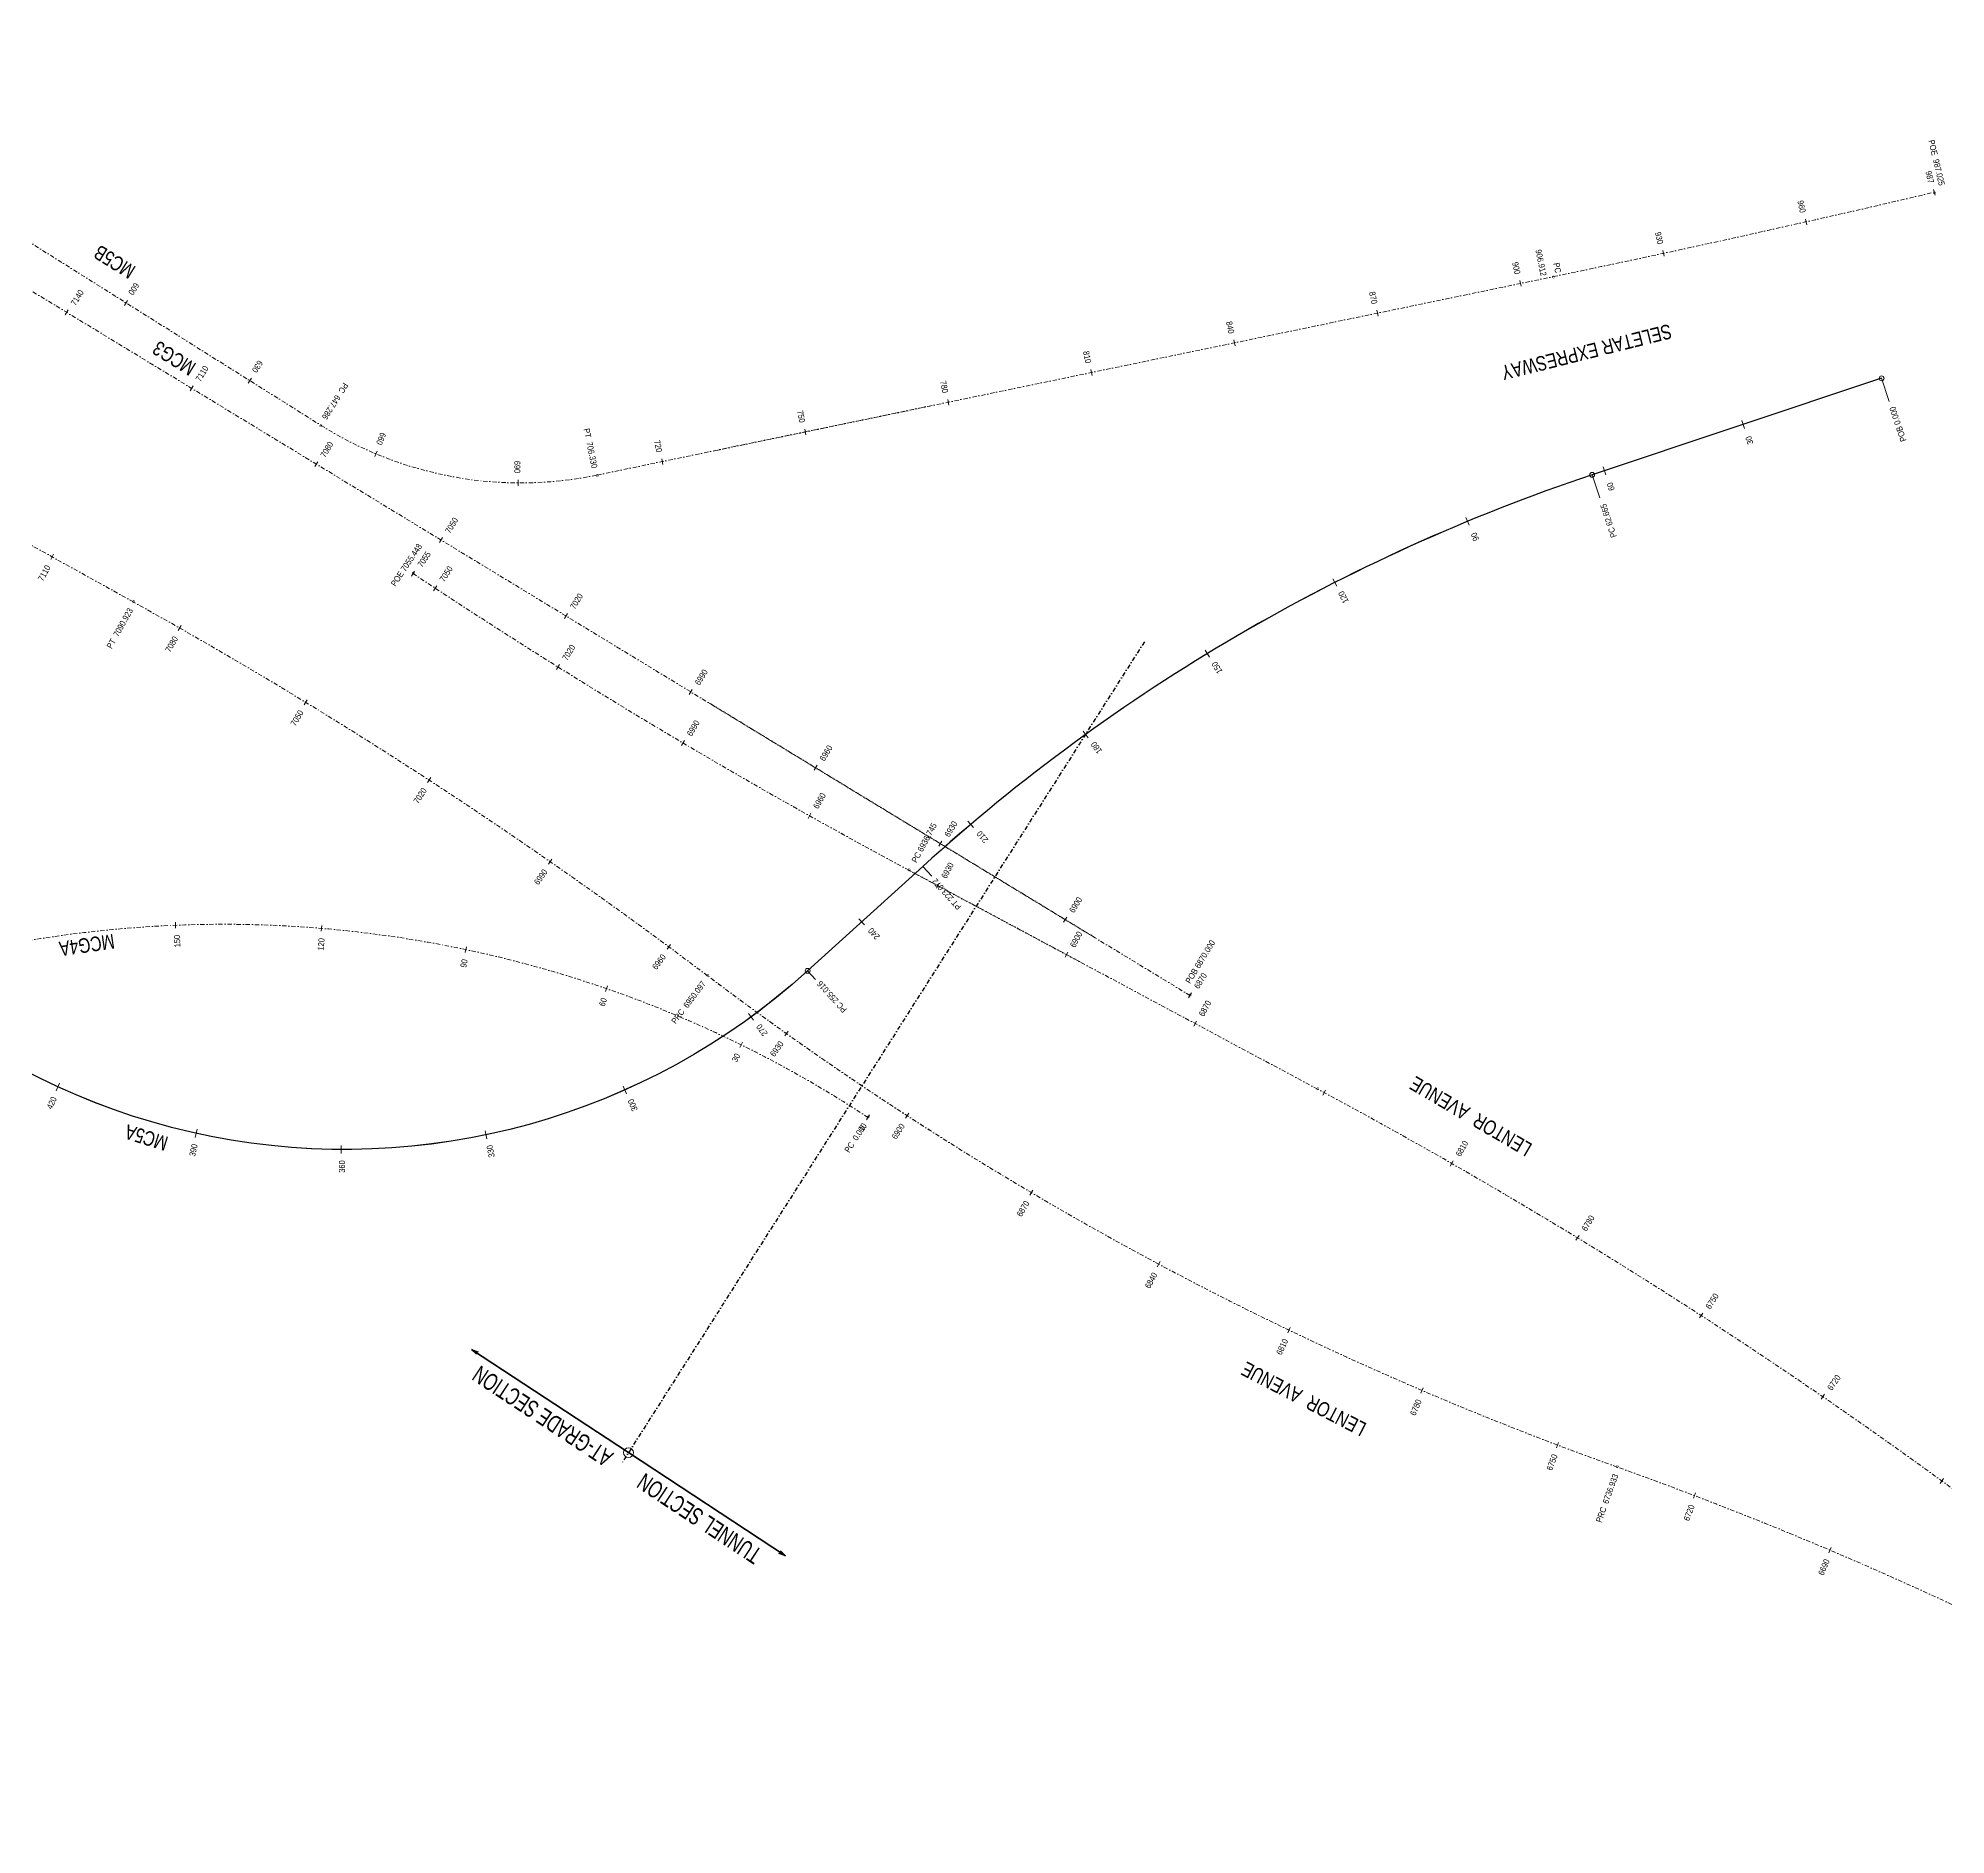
# Model space of a CAD drawing. Header units: metres. Extents: x 27146 to 29051, y 38350 to 42879.
# Drawn here: x 27955.7 to 28347.5, y 41550.2 to 41919.4 of the extents above; entities that cross this region are included whole.
import ezdxf
from ezdxf.enums import TextEntityAlignment as Align

# ---------------------------------------------------------------- set-up
doc = ezdxf.new("R2010")
doc.units = ezdxf.units.M
doc.header["$MEASUREMENT"] = 0
doc.linetypes.add('DGN Style 4', pattern=[1.772068, 0.885481, -0.44274, 0.001107, -0.44274])
for name, color, linetype, lineweight in [('C-_ANOT----_A1', 7, 'Continuous', 30), ('C-_ANOTSPNO_T-', 7, 'Continuous', 0), ('C-_MC5A----_01-_A1', 7, 'Continuous', 13), ('C-_MC5A----_01-_CH', 251, 'Continuous', 0), ('C-_MC5A----_E-', 40, 'Continuous', 30), ('C-_MC5B----_A', 7, 'Continuous', 0), ('C-_RAILCHNG_T1', 7, 'Continuous', 13), ('C-_ROADMALG_E-', 1, 'DGN Style 4', 13)]:
    doc.layers.add(name, color=color, linetype=linetype, lineweight=lineweight)
doc.styles.add('Style-WORKING', font='WORKING.shx')
doc.dimstyles.new('T1000_LaneWidth', dxfattribs={"dimtxt": 2, "dimasz": 1.4, "dimexe": 0.5, "dimexo": 1, "dimgap": 1, "dimtad": 0, "dimtih": 1, "dimtoh": 1, "dimdec": 1, "dimzin": 11, "dimdsep": 46, "dimtxsty": 'Style-WORKING', "dimblk": 'TerminatorOpen_0.4', "dimcen": 0.09, "dimse1": 1, "dimse2": 1, "dimclrd": 7, "dimclre": 7, "dimadec": 4, "dimazin": 3, "dimtfac": 1, "dimtdec": 1, "dimtmove": 0, "dimatfit": 3, "dimldrblk": 'TerminatorOpen_0.4', "dimfxl": 1, "dimfrac": 2, "dimtolj": 1, "dimtzin": 11, "dimlwd": 0, "dimlwe": 0, "dimarcsym": 0})

# ---------------------------------------------------------------- blocks, each defined once
blk = doc.blocks.new('TerminatorOpen_0.4')
at = {"color": 0, "linetype": 'ByBlock', "lineweight": -2}
for q in [(-1, 0.21), (-1, 0), (-1, -0.21)]:
    blk.add_line((0, 0), q, dxfattribs=at)

msp = doc.modelspace()

# ---------------------------------------------------------------- linework, layer by layer
at = {"layer": 'C-_ANOTSPNO_T-', "color": 7, "linetype": 'DGN Style 4', "lineweight": 30}
msp.add_line((28182.89, 41795.35), (28075.58, 41626.61), dxfattribs=at)
at = {"layer": 'C-_ANOTSPNO_T-', "color": 7, "lineweight": 13}
msp.add_circle((28076.95, 41628.77), 1.01, dxfattribs=at)
at = {"layer": 'C-_MC5A----_01-_A1', "linetype": 'Continuous', "flags": 128}
for points in [[(28137.39, 41749.2), (28139.22, 41747.18)], [(28113.73, 41727.74), (28115.35, 41725.96)]]:
    msp.add_lwpolyline(points, dxfattribs=at)
at = {"layer": 'C-_MC5A----_01-_CH', "linetype": 'Continuous', "flags": 128}
for points in [[(28306.1, 41839.17), (28305.56, 41840.79)], [(28277.64, 41829.68), (28277.11, 41831.29)], [(28249.57, 41819.29), (28248.92, 41820.86)], [(28222.39, 41806.77), (28221.62, 41808.29)], [(28196.26, 41792.19), (28195.37, 41793.64)], [(28171.33, 41775.62), (28170.34, 41777)], [(28147.77, 41757.17), (28146.67, 41758.47)], [(28125.43, 41737.2), (28124.28, 41738.46)], [(28102.62, 41717.59), (28101.62, 41718.96)], [(27959.42, 41703.12), (27960.13, 41704.66)], [(28076.56, 41702.5), (28075.86, 41704.05)], [(27987.99, 41693.54), (27988.35, 41695.2)], [(28017.92, 41690.2), (28017.93, 41691.9)], [(28047.89, 41693.23), (28047.54, 41694.89)]]:
    msp.add_lwpolyline(points, dxfattribs=at)
at = {"layer": 'C-_MC5A----_E-'}
for p, q in [((28334.29, 41849.48), (28274.85, 41829.64)), ((28137.39, 41749.2), (28113.73, 41727.74))]:
    msp.add_line(p, q, dxfattribs=at)
at = {"layer": 'C-_MC5A----_E-', "flags": 128}
msp.add_lwpolyline([(28334.29, 41849.48), (28274.85, 41829.64, 0.104038), (28137.39, 41749.2), (28113.73, 41727.74, -0.502884), (27890.9, 41771.78), (27865.03, 41826.21, 0.137919), (27787.67, 41914.78), (27751.47, 41938.44, -0.079171), (27611.11, 42065.79), (27561.63, 42127.48)], format="xyb", dxfattribs=at)
at = {"layer": 'C-_MC5A----_E-'}
msp.add_arc((28397.31, 41462.7), 386.84, 108.4563, 132.2146, dxfattribs=at)
at = {"layer": 'C-_MC5A----_E-', "extrusion": (0, 0, -1)}
msp.add_arc((-28018.68, 41832.52), 141.47, 227.7854, 334.5738, dxfattribs=at)
at = {"layer": 'C-_MC5B----_A', "linetype": 'Continuous', "flags": 128}
for points in [[(28344.98, 41888.28), (28345.26, 41887.11)], [(28344.98, 41888.28), (28345.26, 41887.11)], [(28318.66, 41882.2), (28318.92, 41881.03)], [(28289.37, 41875.74), (28289.62, 41874.56)], [(28260.02, 41869.55), (28260.26, 41868.38)], [(27974.1, 41865.49), (27973.46, 41864.47)], [(28230.64, 41863.45), (28230.89, 41862.28)], [(28201.27, 41857.36), (28201.51, 41856.18)], [(27999.5, 41849.52), (27998.86, 41848.51)], [(28171.89, 41851.26), (28172.14, 41850.08)], [(28142.52, 41845.16), (28142.77, 41843.99)], [(28113.15, 41839.06), (28113.39, 41837.89)], [(28113.15, 41839.06), (28113.39, 41837.89)], [(28025.32, 41834.52), (28024.85, 41833.41)], [(28083.77, 41832.97), (28084.02, 41831.79)], [(28054.3, 41828.59), (28054.29, 41827.39)]]:
    msp.add_lwpolyline(points, dxfattribs=at)
at = {"layer": 'C-_RAILCHNG_T1', "linetype": 'Continuous', "flags": 128}
for points in [[(27961.28, 41862.51), (27961.9, 41863.54)], [(28334.29, 41849.48), (28335.87, 41844.73)], [(27986.91, 41846.92), (27987.53, 41847.95)], [(28012.54, 41831.33), (28013.16, 41832.35)], [(28274.85, 41829.64), (28276.43, 41824.9)], [(28038.17, 41815.74), (28038.79, 41816.76)], [(27958.3, 41812.27), (27958.88, 41813.32)], [(28032.37, 41808.86), (28033.03, 41809.86)], [(28032.37, 41808.86), (28033.03, 41809.86)], [(28036.91, 41805.85), (28037.57, 41806.86)], [(28063.8, 41800.14), (28064.42, 41801.17)], [(27984.49, 41797.66), (27985.09, 41798.7)], [(28062.18, 41789.65), (28062.81, 41790.66)], [(28089.43, 41784.55), (28090.05, 41785.58)], [(28010.32, 41782.43), (28010.94, 41783.46)], [(28087.82, 41774.05), (28088.43, 41775.08)], [(28115.05, 41768.96), (28115.68, 41769.98)], [(28115.05, 41768.96), (28115.68, 41769.98)], [(28035.68, 41766.44), (28036.33, 41767.44)], [(28113.83, 41759.07), (28114.42, 41760.12)], [(28113.83, 41759.07), (28114.42, 41760.12)], [(28140.68, 41753.36), (28141.31, 41754.39)], [(28140.68, 41753.36), (28141.31, 41754.39)], [(28060.54, 41749.69), (28061.23, 41750.67)], [(28140.18, 41744.71), (28140.75, 41745.77)], [(28140.18, 41744.71), (28140.75, 41745.77)], [(28166.31, 41737.77), (28166.94, 41738.8)], [(28166.31, 41737.77), (28166.94, 41738.8)], [(27983.95, 41736.52), (27983.9, 41737.72)], [(28013.85, 41735.88), (28013.95, 41737.08)], [(28043.44, 41731.53), (28043.69, 41732.7)], [(28084.9, 41732.2), (28085.61, 41733.17)], [(28166.62, 41730.54), (28167.19, 41731.6)], [(28166.62, 41730.54), (28167.19, 41731.6)], [(28072.26, 41723.53), (28072.65, 41724.66)], [(28191.94, 41722.18), (28192.57, 41723.2)], [(28109.03, 41714.37), (28109.73, 41715.34)], [(28109.03, 41714.37), (28109.73, 41715.34)], [(28193.07, 41716.37), (28193.63, 41717.43)], [(28099.85, 41712), (28100.38, 41713.08)], [(28099.85, 41712), (28100.38, 41713.08)], [(28219.51, 41702.21), (28220.08, 41703.26)], [(28125.8, 41697.14), (28126.46, 41698.14)], [(28125.8, 41697.14), (28126.46, 41698.14)], [(28133.85, 41697.47), (28134.51, 41698.48)], [(28133.85, 41697.47), (28134.51, 41698.48)], [(28245.72, 41687.65), (28246.32, 41688.69)], [(28159.37, 41681.66), (28159.98, 41682.7)], [(28271.53, 41672.39), (28272.15, 41673.41)], [(28185.55, 41666.96), (28186.12, 41668.02)], [(28296.91, 41656.43), (28297.56, 41657.43)], [(28212.33, 41653.39), (28212.85, 41654.47)], [(28239.67, 41640.98), (28240.14, 41642.08)], [(28321.85, 41639.78), (28322.53, 41640.77)], [(28267.52, 41629.75), (28267.94, 41630.88)], [(28346.32, 41622.46), (28347.03, 41623.43)], [(28295.66, 41619.38), (28296.09, 41620.5)], [(28323.47, 41608.17), (28323.94, 41609.28)]]:
    msp.add_lwpolyline(points, dxfattribs=at)
at = {"layer": 'C-_RAILCHNG_T1', "linetype": 'Continuous'}
for centre in [(28334.29, 41849.48), (28274.85, 41829.64), (28113.73, 41727.74)]:
    msp.add_circle(centre, 0.5, dxfattribs=at)
at = {"layer": 'C-_ROADMALG_E-', "color": 7, "linetype": 'DGN Style 4', "lineweight": 13}
for p, q in [((27896.45, 41913.59), (28013.81, 41839.81)), ((28172.78, 41734.54), (27889.91, 41906.64)), ((27975.27, 41803.54), (27855.53, 41870.01)), ((28094.47, 41834.57), (28266.91, 41870.37)), ((28070.51, 41829.6), (28138.81, 41843.78)), ((28192.25, 41722.69), (28093.36, 41782.86)), ((28169.69, 41729.58), (28134.52, 41748.42)), ((28218.47, 41703.44), (28134.52, 41748.42))]:
    msp.add_line(p, q, dxfattribs=at)
for centre, radius, start, end in [((27655.39, 44816.04), 3008.47, 281.72792, 283.25365), ((28054.84, 41905.08), 77.09, 237.8453, 281.7279), ((27489.85, 40929.25), 1000, 52.89165, 60.96037), ((27993.79, 41496.82), 240.5, 56.6153, 101.8414), ((27489.85, 40929.25), 1000, 52.89165, 52.96362), ((27993.79, 41496.82), 240.5, 56.6153, 65.9148), ((27698.99, 40733.84), 1100, 53.62278, 61.8191), ((28010.83, 40872.44), 800, 57.91375, 70.33936)]:
    msp.add_arc(centre, radius, start, end, dxfattribs=at)
at = {"layer": 'C-_ROADMALG_E-', "color": 7, "linetype": 'DGN Style 4', "lineweight": 13, "extrusion": (0, 0, -1)}
for centre, radius, start, end in [((-28724.98, 42850.52), 1250.3, 298.1809, 303.62053), ((-28724.98, 42850.52), 1250.3, 298.1809, 300.35558), ((-28515.51, 42285), 700, 301.91071, 307.10835), ((-28515.51, 42285), 700, 289.66064, 307.10835)]:
    msp.add_arc(centre, radius, start, end, dxfattribs=at)

# ---------------------------------------------------------------- texts
at = {"layer": 'C-_ANOT----_A1', "color": 7, "char_height": 3, "attachment_point": 6, "line_spacing_factor": 1.464, "style": 'Style-WORKING'}
for s, insert, rotation in [('\\H1x;\\W0.8;MC5B  ', (27967.61, 41875.77), 148.1531), ('\\H1x;\\W0.8;SELETAR EXPRESWAY', (28256.3, 41850.55), 194.0476), ('\\H1x;\\W0.8;MCG3  ', (27979.72, 41856.06), 148.1531), ('\\H1x;\\W0.8;MCG4A', (27960.08, 41732.23), 188.3583), ('\\H1x;\\W0.8;LENTOR  AVENUE', (28237.86, 41704.96), 149.6104), ('\\H1x;\\W0.8;LENTOR  AVENUE', (28203.2, 41646.26), 152.5636)]:
    msp.add_mtext(s, dxfattribs=dict(at, insert=insert, rotation=rotation))
at = {"layer": 'C-_ANOTSPNO_T-', "color": 7, "lineweight": 30, "style": 'Style-WORKING', "width": 0.714286}
for s, rotation, p in [('AT-GRADE SECTION', 146.5681, (28074.08, 41628.6)), ('TUNNEL SECTION', 146.5467, (28104.63, 41608.65))]:
    msp.add_text(s, height=3.5, rotation=rotation, dxfattribs=at).set_placement(p)
at = {"layer": 'C-_MC5A----_01-_A1', "linetype": 'Continuous', "char_height": 1.25, "attachment_point": 5, "line_spacing_factor": 0.96, "style": 'Style-WORKING'}
for s, insert, rotation in [('\\H1x;\\W0.8;POB 0.000', (28337.65, 41840.06), 108.4563), ('\\H1x;\\W0.8;30', (28307.14, 41836.73), 108.4563), ('\\H1x;\\W0.8;60', (28278.68, 41827.23), 108.4563), ('\\H1x;\\W0.8;PC 62.665', (28278.21, 41820.22), 108.4563), ('\\H1x;\\W0.8;90', (28250.78, 41816.92), 112.505), ('\\H1x;\\W0.8;120', (28223.77, 41804.5), 116.9484), ('\\H1x;\\W0.8;150', (28197.81, 41790.03), 121.3918), ('\\H1x;\\W0.8;180', (28173.05, 41773.59), 125.8351), ('\\H1x;\\W0.8;210', (28149.64, 41755.28), 130.2785), ('\\H1x;\\W0.8;PT 223.072', (28142.31, 41743.51), 132.2146), ('\\H1x;\\W0.8;240', (28127.36, 41735.38), 132.2146), ('\\H1x;\\W0.8;PC 255.016', (28118.73, 41722.43), 132.2146), ('\\H1x;\\W0.8;270', (28104.36, 41715.57), 126.1462), ('\\H1x;\\W0.8;420', (27958.51, 41700.62), 65.3975), ('\\H1x;\\W0.8;300', (28077.82, 41700.16), 113.9964), ('\\H1x;\\W0.8;390', (27987.62, 41690.91), 77.5472), ('\\H1x;\\W0.8;330', (28048.64, 41690.68), 101.8467), ('\\H1x;\\W0.8;360', (28018.12, 41687.55), 89.697)]:
    msp.add_mtext(s, dxfattribs=dict(at, insert=insert, rotation=rotation))
at = {"layer": 'C-_MC5A----_E-', "insert": (27973.69, 41694.83), "char_height": 3, "attachment_point": 6, "rotation": 162.5798, "line_spacing_factor": 1.464, "style": 'Style-WORKING'}
msp.add_mtext('\\H1x;\\W0.8;MC5A   ', dxfattribs=at)
at = {"layer": 'C-_MC5B----_A', "linetype": 'Continuous', "style": 'Style-WORKING'}
for rotation, p in [(13.2537, (28345.12, 41887.7)), (11.7279, (28266.91, 41870.37)), (327.8453, (28013.81, 41839.81)), (11.7279, (28070.51, 41829.6))]:
    msp.add_text('o', height=0.75, rotation=rotation, dxfattribs=at).set_placement(p, align=Align.MIDDLE_CENTER)
at = {"layer": 'C-_MC5B----_A', "linetype": 'Continuous', "char_height": 1.25, "attachment_point": 6, "line_spacing_factor": 1.464, "style": 'Style-WORKING'}
for s, insert, rotation in [('\\H1x;\\W0.8;POE  987.025', (28346.68, 41889.11), 283.2537), ('\\H1x;\\W0.8;987', (28344.46, 41889.6), 283.2537), ('\\H1x;\\W0.8;987', (28344.46, 41889.6), 283.2537), ('\\H1x;\\W0.8;960', (28318.14, 41883.52), 282.739), ('\\H1x;\\W0.8;930', (28288.87, 41877.06), 282.1676), ('\\H1x;\\W0.8;900', (28259.53, 41870.88), 281.7279), ('\\H1x;\\W0.8;PC  \\P906.912', (28266.4, 41870.83), 281.7279), ('\\H1x;\\W0.8;600', (27974.67, 41866.78), 237.8453), ('\\H1x;\\W0.8;870', (28230.15, 41864.78), 281.7279), ('\\H1x;\\W0.8;840', (28200.78, 41858.69), 281.7279), ('\\H1x;\\W0.8;630', (28000.07, 41850.82), 237.8453), ('\\H1x;\\W0.8;810', (28171.41, 41852.59), 281.7279), ('\\H1x;\\W0.8;780', (28142.03, 41846.49), 281.7279), ('\\H1x;\\W0.8;PC  647.286', (28014.43, 41841.19), 237.8453), ('\\H1x;\\W0.8;750', (28112.66, 41840.39), 281.7279), ('\\H1x;\\W0.8;750', (28112.66, 41840.39), 281.7279), ('\\H1x;\\W0.8;660', (28025.66, 41835.89), 247.2944), ('\\H1x;\\W0.8;PT  706.330', (28070, 41831.03), 281.7279), ('\\H1x;\\W0.8;720', (28083.29, 41834.29), 281.7279), ('\\H1x;\\W0.8;690', (28054.1, 41829.99), 269.5912)]:
    msp.add_mtext(s, dxfattribs=dict(at, insert=insert, rotation=rotation))
at = {"layer": 'C-_RAILCHNG_T1', "linetype": 'Continuous', "char_height": 1.25, "style": 'Style-WORKING'}
for s, insert, attachment_point, rotation, line_spacing_factor in [('\\H1x;\\W0.8;7140', (27963.41, 41864.26), 7, 58.6835, 1.464), ('\\H1x;\\W0.8;7110', (27989.04, 41848.67), 7, 58.6835, 1.464), ('\\H1x;\\W0.8;7080', (28014.67, 41833.07), 7, 58.6835, 1.464), ('\\H1x;\\W0.8;7050', (28040.3, 41817.48), 7, 58.6835, 1.464), ('\\H1x;\\W0.8;POE 7055.448', (28028.06, 41807.31), 1, 56.3795, 0.9), ('\\H1x;\\W0.8;7055', (28034.57, 41810.52), 7, 56.3795, 1.464), ('\\H1x;\\W0.8;7110', (27957.8, 41810.95), 6, 60.9604, 1.464), ('\\H1x;\\W0.8;7050', (28039.11, 41807.52), 7, 56.6291, 1.464), ('\\H1x;\\W0.8;PT  7090.923', (27974.72, 41802.12), 6, 60.9604, 1.464), ('\\H1x;\\W0.8;7020', (28065.93, 41801.89), 7, 58.6835, 1.464), ('\\H1x;\\W0.8;7080', (27983.98, 41796.34), 6, 60.3345, 1.464), ('\\H1x;\\W0.8;7020', (28064.33, 41791.37), 7, 58.0039, 1.464), ('\\H1x;\\W0.8;6990', (28091.56, 41786.29), 7, 58.6835, 1.464), ('\\H1x;\\W0.8;7050', (28009.77, 41781.13), 6, 58.6156, 1.464), ('\\H1x;\\W0.8;6990', (28089.93, 41775.82), 7, 59.3787, 1.464), ('\\H1x;\\W0.8;6960', (28117.19, 41770.7), 7, 58.6835, 1.464), ('\\H1x;\\W0.8;6960', (28117.19, 41770.7), 7, 58.6835, 1.464), ('\\H1x;\\W0.8;7020', (28035.09, 41765.15), 6, 56.8968, 1.464), ('\\H1x;\\W0.8;6960', (28115.9, 41760.89), 7, 60.7534, 1.464), ('\\H1x;\\W0.8;6960', (28115.9, 41760.89), 7, 60.7534, 1.464), ('\\H1x;\\W0.8;6930', (28142.82, 41755.11), 7, 58.6835, 1.464), ('\\H1x;\\W0.8;6930', (28142.82, 41755.11), 7, 58.6835, 1.464), ('\\H1x;\\W0.8;PC 6936.745', (28135.02, 41750.42), 1, 61.8191, 0.9), ('\\H1x;\\W0.8;PC 6936.745', (28135.02, 41750.42), 1, 61.8191, 0.9), ('\\H1x;\\W0.8;6990', (28059.91, 41748.42), 6, 55.1779, 1.464), ('\\H1x;\\W0.8;6930', (28142.22, 41746.57), 7, 61.8191, 1.464), ('\\H1x;\\W0.8;6930', (28142.22, 41746.57), 7, 61.8191, 1.464), ('\\H1x;\\W0.8;6900', (28168.45, 41739.52), 7, 58.6835, 1.464), ('\\H1x;\\W0.8;6900', (28168.45, 41739.52), 7, 58.6835, 1.464), ('\\H1x;\\W0.8;150', (27984.22, 41735.13), 6, 92.3507, 1.464), ('\\H1x;\\W0.8;120', (28013.94, 41734.47), 6, 85.2036, 1.464), ('\\H1x;\\W0.8;6900', (28168.66, 41732.4), 7, 61.8191, 1.464), ('\\H1x;\\W0.8;6900', (28168.66, 41732.4), 7, 61.8191, 1.464), ('\\H1x;\\W0.8;6960', (28084.23, 41730.95), 6, 53.459, 1.464), ('\\H1x;\\W0.8;POB 6870.000', (28191.23, 41725.66), 1, 58.6835, 0.9), ('\\H1x;\\W0.8;90', (28043.35, 41730.12), 6, 78.0565, 1.464), ('\\H1x;\\W0.8;6870', (28194.08, 41723.92), 7, 58.6835, 1.464), ('\\H1x;\\W0.8;PRC  6950.097', (28092.44, 41725.43), 6, 52.8917, 1.464), ('\\H1x;\\W0.8;60', (28071.99, 41722.14), 6, 70.9094, 1.464), ('\\H1x;\\W0.8;6870', (28195.1, 41718.23), 7, 61.8191, 1.464), ('\\H1x;\\W0.8;6930', (28108.39, 41713.1), 6, 54.5367, 1.464), ('\\H1x;\\W0.8;6930', (28108.39, 41713.1), 6, 54.5367, 1.464), ('\\H1x;\\W0.8;30', (28099.42, 41710.66), 6, 63.7623, 1.464), ('\\H1x;\\W0.8;30', (28099.42, 41710.66), 6, 63.7623, 1.464), ('\\H1x;\\W0.8;PC  0.000', (28125.48, 41696.27), 6, 56.6153, 1.464), ('\\H1x;\\W0.8;PC  0.000', (28125.48, 41696.27), 6, 56.6153, 1.464), ('\\H1x;\\W0.8;0', (28125.2, 41695.85), 6, 56.6153, 1.464), ('\\H1x;\\W0.8;0', (28125.2, 41695.85), 6, 56.6153, 1.464), ('\\H1x;\\W0.8;6900', (28133.26, 41696.19), 6, 56.9922, 1.464), ('\\H1x;\\W0.8;6900', (28133.26, 41696.19), 6, 56.9922, 1.464), ('\\H1x;\\W0.8;6810', (28247.81, 41689.45), 7, 60.1783, 1.464), ('\\H1x;\\W0.8;6870', (28158.84, 41680.35), 6, 59.4477, 1.464), ('\\H1x;\\W0.8;6780', (28273.67, 41674.13), 7, 58.6157, 1.464), ('\\H1x;\\W0.8;6840', (28185.08, 41665.63), 6, 61.9032, 1.464), ('\\H1x;\\W0.8;6750', (28299.09, 41658.11), 7, 57.0531, 1.464), ('\\H1x;\\W0.8;6810', (28211.92, 41652.04), 6, 64.3588, 1.464), ('\\H1x;\\W0.8;6720', (28324.07, 41641.4), 7, 55.4905, 1.464), ('\\H1x;\\W0.8;6780', (28239.31, 41639.61), 6, 66.8143, 1.464), ('\\H1x;\\W0.8;6750', (28267.22, 41628.37), 6, 69.2698, 1.464), ('\\H1x;\\W0.8;PRC  6736.933', (28279.68, 41624.32), 6, 70.3394, 1.464), ('\\H1x;\\W0.8;6720', (28295.36, 41618), 6, 69.1266, 1.464), ('\\H1x;\\W0.8;6690', (28323.11, 41606.8), 6, 66.978, 1.464)]:
    msp.add_mtext(s, dxfattribs=dict(at, insert=insert, attachment_point=attachment_point, rotation=rotation, line_spacing_factor=line_spacing_factor))
at = {"layer": 'C-_ROADMALG_E-', "color": 7, "linetype": 'DGN Style 4', "lineweight": 0, "style": 'Style-WORKING'}
for rotation, p in [(146.3795, (28032.7, 41809.36)), (150.9604, (27975.27, 41803.54)), (150.9604, (27975.27, 41803.54)), (151.8191, (28134.52, 41748.42)), (151.8191, (28134.52, 41748.42)), (142.8916, (28093.18, 41726.75)), (142.8916, (28093.18, 41726.75)), (142.8916, (28093.18, 41726.75)), (142.8916, (28093.18, 41726.75)), (148.6835, (28192.25, 41722.69)), (151.8191, (28218.47, 41703.44)), (160.3394, (28279.99, 41625.8)), (160.3394, (28279.99, 41625.8))]:
    msp.add_text('o', height=0.75, rotation=rotation, dxfattribs=at).set_placement(p, align=Align.MIDDLE_CENTER)
at = {"layer": 'C-_ROADMALG_E-', "color": 7, "linetype": 'Continuous', "lineweight": 0, "style": 'Style-WORKING'}
for rotation, p in [(146.3795, (28032.7, 41809.36)), (150.9604, (27975.27, 41803.54)), (151.8191, (28134.52, 41748.42)), (151.8191, (28134.52, 41748.42)), (142.8917, (28093.18, 41726.75)), (142.8917, (28093.18, 41726.75)), (148.6835, (28192.25, 41722.69)), (151.8191, (28218.47, 41703.44)), (146.6153, (28126.13, 41697.64)), (146.6153, (28126.13, 41697.64)), (160.3394, (28279.99, 41625.8))]:
    msp.add_text('o', height=0.75, rotation=rotation, dxfattribs=at).set_placement(p, align=Align.MIDDLE_CENTER)

# ---------------------------------------------------------------- leaders
at = {"layer": 'C-_ANOTSPNO_T-', "color": 7, "linetype": 'Continuous', "lineweight": 13}
for points in [[(28044.74, 41649.99), (28076.95, 41628.77)], [(28109.17, 41607.55), (28076.95, 41628.77)]]:
    msp.add_leader(points, dimstyle='T1000_LaneWidth', override={"dimclrd": 0, "dimlwd": 65534}, dxfattribs=at)

doc.saveas('drawing.dxf')
